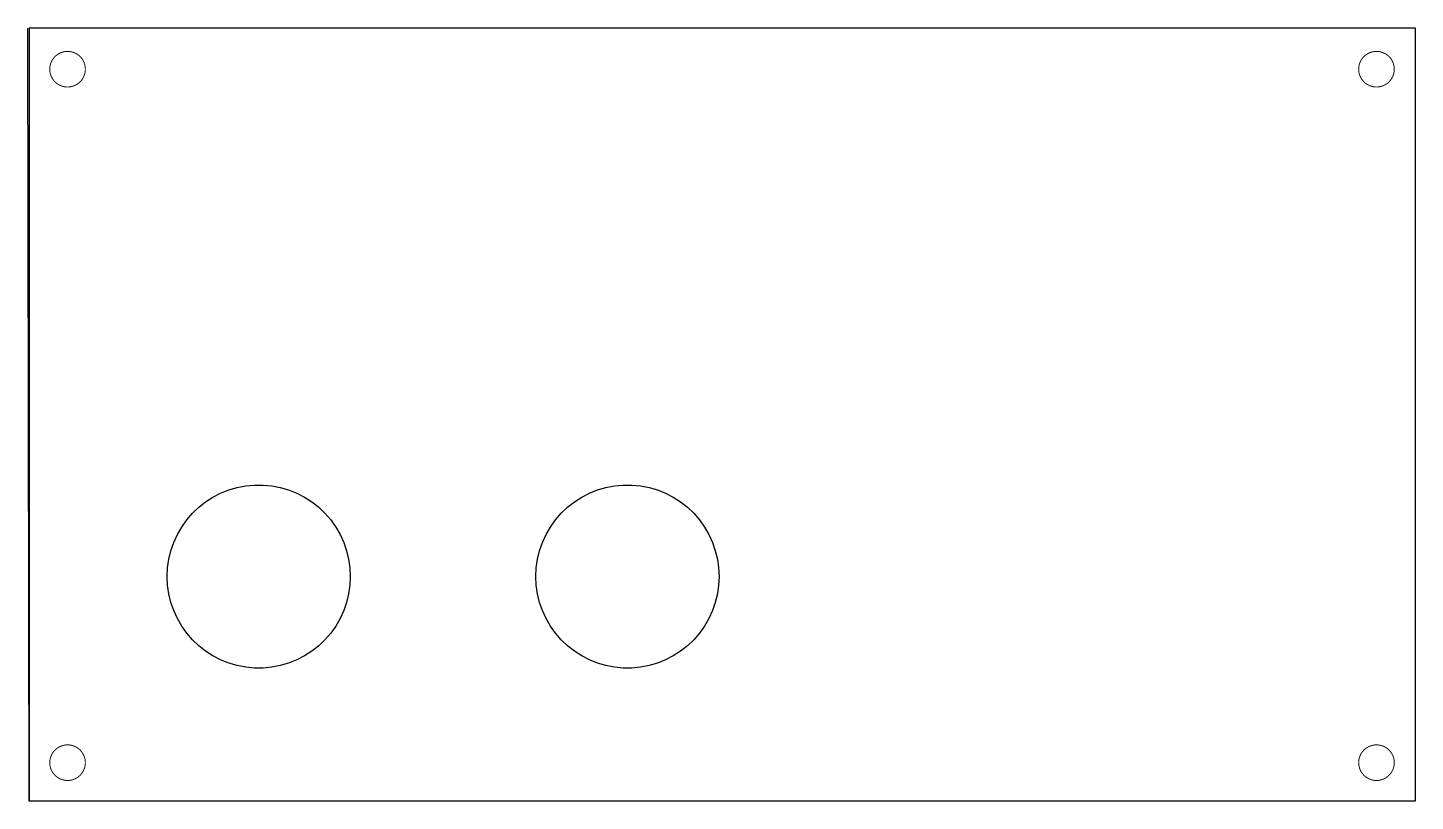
# Model space of a CAD drawing. Header units: inches. Extents: x 0 to 144, y 0 to 80.
import ezdxf

# ---------------------------------------------------------------- set-up
doc = ezdxf.new("R2010")
doc.units = ezdxf.units.IN
doc.header["$MEASUREMENT"] = 0
doc.layers.add('Pen 1', color=7, linetype='Continuous')

msp = doc.modelspace()

# ---------------------------------------------------------------- linework, layer by layer
at = {"layer": 'Pen 1', "color": 0}
for points in [[(0.1372, 0.0025), (0, 80.2691)], [(0.1143, 80.3072), (144.1577, 80.3072)], [(0.1651, 80.2996), (144.1628, 80.2996)], [(0.1651, 0), (0.1651, 80.2996)], [(144.1577, 80.3072), (144.1577, 0.0025)], [(144.1628, 80.2996), (144.1628, 0)], [(19.2405, 31.5646), (20.0431, 31.9811)], [(20.0431, 31.9811), (20.8864, 32.3164)], [(20.8864, 32.3164), (21.7551, 32.573)], [(21.7551, 32.573), (22.6441, 32.7431)], [(22.6441, 32.7431), (23.5433, 32.827)], [(23.5433, 32.827), (24.45, 32.827)], [(24.45, 32.827), (25.3543, 32.7431)], [(25.3543, 32.7431), (26.2433, 32.573)], [(26.2433, 32.573), (27.1094, 32.3164)], [(27.1094, 32.3164), (27.9502, 31.9811)], [(27.9502, 31.9811), (28.7528, 31.5646)], [(57.5539, 31.5646), (58.359, 31.9811)], [(58.359, 31.9811), (59.1998, 32.3164)], [(59.1998, 32.3164), (60.0659, 32.573)], [(60.0659, 32.573), (60.9549, 32.7431)], [(60.9549, 32.7431), (61.8592, 32.827)], [(61.8592, 32.827), (62.7609, 32.827)], [(62.7609, 32.827), (63.6651, 32.7431)], [(63.6651, 32.7431), (64.5541, 32.573)], [(64.5541, 32.573), (65.4228, 32.3164)], [(65.4228, 32.3164), (66.261, 31.9811)], [(66.261, 31.9811), (67.0687, 31.5646)], [(17.112, 29.8933), (17.7673, 30.5156)], [(17.7673, 30.5156), (18.4785, 31.0744)], [(18.4785, 31.0744), (19.2405, 31.5646)], [(28.7528, 31.5646), (29.5148, 31.0744)], [(29.5148, 31.0744), (30.2285, 30.5156)], [(30.2285, 30.5156), (30.8839, 29.8933)], [(55.4228, 29.8933), (56.0807, 30.5156)], [(56.0807, 30.5156), (56.7919, 31.0744)], [(56.7919, 31.0744), (57.5539, 31.5646)], [(67.0687, 31.5646), (67.8282, 31.0744)], [(67.8282, 31.0744), (68.5394, 30.5156)], [(68.5394, 30.5156), (69.1972, 29.8933)], [(15.9944, 28.4709), (16.5202, 29.2075)], [(16.5202, 29.2075), (17.112, 29.8933)], [(30.8839, 29.8933), (31.4782, 29.2075)], [(31.4782, 29.2075), (32.004, 28.4709)], [(54.3052, 28.4709), (54.831, 29.2075)], [(54.831, 29.2075), (55.4228, 29.8933)], [(69.1972, 29.8933), (69.789, 29.2075)], [(69.789, 29.2075), (70.3148, 28.4709)], [(15.1638, 26.863), (15.5423, 27.6835)], [(15.5423, 27.6835), (15.9944, 28.4709)], [(32.004, 28.4709), (32.4536, 27.6835)], [(32.4536, 27.6835), (32.832, 26.863)], [(53.4772, 26.863), (53.8531, 27.6835)], [(53.8531, 27.6835), (54.3052, 28.4709)], [(70.3148, 28.4709), (70.7669, 27.6835)], [(70.7669, 27.6835), (71.1429, 26.863)], [(14.6558, 25.1257), (14.8692, 26.0045)], [(14.8692, 26.0045), (15.1638, 26.863)], [(32.832, 26.863), (33.1292, 26.0045)], [(33.1292, 26.0045), (33.34, 25.1257)], [(52.9692, 25.1257), (53.18, 26.0045)], [(53.18, 26.0045), (53.4772, 26.863)], [(71.1429, 26.863), (71.44, 26.0045)], [(71.44, 26.0045), (71.6509, 25.1257)], [(14.5263, 24.2291), (14.6558, 25.1257)], [(33.34, 25.1257), (33.4696, 24.2291)], [(52.8371, 24.2291), (52.9692, 25.1257)], [(71.6509, 25.1257), (71.7829, 24.2291)], [(14.4831, 23.3274), (14.5263, 24.2291)], [(14.5263, 22.4206), (14.4831, 23.3274)], [(33.4696, 24.2291), (33.5128, 23.3274)], [(33.5128, 23.3274), (33.4696, 22.4206)], [(52.7964, 23.3274), (52.8371, 24.2291)], [(52.8371, 22.4206), (52.7964, 23.3274)], [(71.7829, 24.2291), (71.8236, 23.3274)], [(71.8236, 23.3274), (71.7829, 22.4206)], [(14.6558, 21.524), (14.5263, 22.4206)], [(33.4696, 22.4206), (33.34, 21.524)], [(52.9692, 21.524), (52.8371, 22.4206)], [(71.7829, 22.4206), (71.6509, 21.524)], [(14.8692, 20.6451), (14.6558, 21.524)], [(15.1638, 19.7891), (14.8692, 20.6451)], [(33.1292, 20.6451), (32.832, 19.7891)], [(33.34, 21.524), (33.1292, 20.6451)], [(53.18, 20.6451), (52.9692, 21.524)], [(53.4772, 19.7891), (53.18, 20.6451)], [(71.44, 20.6451), (71.1429, 19.7891)], [(71.6509, 21.524), (71.44, 20.6451)], [(15.5423, 18.9662), (15.1638, 19.7891)], [(15.9944, 18.1813), (15.5423, 18.9662)], [(32.4536, 18.9662), (32.004, 18.1813)], [(32.832, 19.7891), (32.4536, 18.9662)], [(53.8531, 18.9662), (53.4772, 19.7891)], [(54.3052, 18.1813), (53.8531, 18.9662)], [(70.7669, 18.9662), (70.3148, 18.1813)], [(71.1429, 19.7891), (70.7669, 18.9662)], [(16.5202, 17.4422), (15.9944, 18.1813)], [(17.112, 16.7589), (16.5202, 17.4422)], [(31.4782, 17.4422), (30.8839, 16.7589)], [(32.004, 18.1813), (31.4782, 17.4422)], [(54.831, 17.4422), (54.3052, 18.1813)], [(55.4228, 16.7589), (54.831, 17.4422)], [(69.789, 17.4422), (69.1972, 16.7589)], [(70.3148, 18.1813), (69.789, 17.4422)], [(17.7673, 16.1341), (17.112, 16.7589)], [(18.4785, 15.5753), (17.7673, 16.1341)], [(30.2285, 16.1341), (29.5148, 15.5753)], [(30.8839, 16.7589), (30.2285, 16.1341)], [(56.0807, 16.1341), (55.4228, 16.7589)], [(56.7919, 15.5753), (56.0807, 16.1341)], [(68.5394, 16.1341), (67.8282, 15.5753)], [(69.1972, 16.7589), (68.5394, 16.1341)], [(19.2405, 15.0851), (18.4785, 15.5753)], [(20.0431, 14.671), (19.2405, 15.0851)], [(20.8864, 14.3358), (20.0431, 14.671)], [(27.9502, 14.671), (27.1094, 14.3358)], [(28.7528, 15.0851), (27.9502, 14.671)], [(29.5148, 15.5753), (28.7528, 15.0851)], [(57.5539, 15.0851), (56.7919, 15.5753)], [(58.359, 14.671), (57.5539, 15.0851)], [(59.1998, 14.3358), (58.359, 14.671)], [(66.261, 14.671), (65.4228, 14.3358)], [(67.0687, 15.0851), (66.261, 14.671)], [(67.8282, 15.5753), (67.0687, 15.0851)], [(21.7551, 14.0818), (20.8864, 14.3358)], [(22.6441, 13.909), (21.7551, 14.0818)], [(23.5433, 13.8227), (22.6441, 13.909)], [(24.45, 13.8227), (23.5433, 13.8227)], [(25.3543, 13.909), (24.45, 13.8227)], [(26.2433, 14.0818), (25.3543, 13.909)], [(27.1094, 14.3358), (26.2433, 14.0818)], [(60.0659, 14.0818), (59.1998, 14.3358)], [(60.9549, 13.909), (60.0659, 14.0818)], [(61.8592, 13.8227), (60.9549, 13.909)], [(62.7609, 13.8227), (61.8592, 13.8227)], [(63.6651, 13.909), (62.7609, 13.8227)], [(64.5541, 14.0818), (63.6651, 13.909)], [(65.4228, 14.3358), (64.5541, 14.0818)], [(144.1577, 0.0025), (0.1372, 0.0025)], [(144.1628, 0), (0.1651, 0)]]:
    msp.add_lwpolyline(points, dxfattribs=at)
at = {"layer": 'Pen 1', "color": 0, "const_width": 0.0991}
for points in [[(5.9842, 76.0044), (5.9797, 75.8754), (5.9662, 75.7471), (5.9438, 75.62), (5.9126, 75.4947), (5.8727, 75.372), (5.8244, 75.2523), (5.7678, 75.1363), (5.7033, 75.0245), (5.6311, 74.9175), (5.5516, 74.8158), (5.4653, 74.7199), (5.3724, 74.6303), (5.2736, 74.5473), (5.1691, 74.4714), (5.0597, 74.403), (4.9457, 74.3424), (4.8278, 74.2899), (4.7065, 74.2458), (4.5825, 74.2102), (4.4562, 74.1834), (4.3284, 74.1654), (4.1997, 74.1564), (4.0706, 74.1564), (3.9418, 74.1654), (3.814, 74.1834), (3.6878, 74.2102), (3.5637, 74.2458), (3.4424, 74.2899), (3.3245, 74.3424), (3.2106, 74.403), (3.1011, 74.4714), (2.9967, 74.5473), (2.8978, 74.6303), (2.805, 74.7199), (2.7186, 74.8158), (2.6392, 74.9175), (2.567, 75.0245), (2.5024, 75.1363), (2.4459, 75.2523), (2.3975, 75.372), (2.3576, 75.4947), (2.3264, 75.62), (2.304, 75.7471), (2.2905, 75.8754), (2.286, 76.0044), (2.2905, 76.1334), (2.304, 76.2618), (2.3264, 76.3889), (2.3576, 76.5141), (2.3975, 76.6369), (2.4459, 76.7565), (2.5024, 76.8725), (2.567, 76.9843), (2.6392, 77.0913), (2.7186, 77.193), (2.805, 77.2889), (2.8978, 77.3786), (2.9967, 77.4615), (3.1011, 77.5374), (3.2106, 77.6058), (3.3245, 77.6664), (3.4424, 77.7189), (3.5637, 77.763), (3.6878, 77.7986), (3.814, 77.8254), (3.9418, 77.8434), (4.0706, 77.8524), (4.1997, 77.8524), (4.3284, 77.8434), (4.4562, 77.8254), (4.5825, 77.7986), (4.7065, 77.763), (4.8278, 77.7189), (4.9457, 77.6664), (5.0597, 77.6058), (5.1691, 77.5374), (5.2736, 77.4615), (5.3724, 77.3786), (5.4653, 77.2889), (5.5516, 77.193), (5.6311, 77.0913), (5.7033, 76.9843), (5.7678, 76.8725), (5.8244, 76.7565), (5.8727, 76.6369), (5.9126, 76.5141), (5.9438, 76.3889), (5.9662, 76.2618), (5.9797, 76.1334), (5.9842, 76.0044)], [(141.9835, 76.0044), (141.979, 75.8754), (141.9655, 75.7471), (141.9431, 75.62), (141.9118, 75.4947), (141.8719, 75.372), (141.8236, 75.2523), (141.767, 75.1363), (141.7025, 75.0245), (141.6303, 74.9175), (141.5508, 74.8158), (141.4645, 74.7199), (141.3716, 74.6303), (141.2728, 74.5473), (141.1684, 74.4714), (141.0589, 74.403), (140.9449, 74.3424), (140.827, 74.2899), (140.7057, 74.2458), (140.5817, 74.2102), (140.4554, 74.1834), (140.3276, 74.1654), (140.1989, 74.1564), (140.0698, 74.1564), (139.9411, 74.1654), (139.8132, 74.1834), (139.687, 74.2102), (139.5629, 74.2458), (139.4416, 74.2899), (139.3237, 74.3424), (139.2098, 74.403), (139.1003, 74.4714), (138.9959, 74.5473), (138.897, 74.6303), (138.8042, 74.7199), (138.7178, 74.8158), (138.6384, 74.9175), (138.5662, 75.0245), (138.5017, 75.1363), (138.4451, 75.2523), (138.3967, 75.372), (138.3569, 75.4947), (138.3256, 75.62), (138.3032, 75.7471), (138.2897, 75.8754), (138.2852, 76.0044), (138.2897, 76.1334), (138.3032, 76.2618), (138.3256, 76.3889), (138.3569, 76.5141), (138.3967, 76.6369), (138.4451, 76.7565), (138.5017, 76.8725), (138.5662, 76.9843), (138.6384, 77.0913), (138.7178, 77.193), (138.8042, 77.2889), (138.897, 77.3786), (138.9959, 77.4615), (139.1003, 77.5374), (139.2098, 77.6058), (139.3237, 77.6664), (139.4416, 77.7189), (139.5629, 77.763), (139.687, 77.7986), (139.8132, 77.8254), (139.9411, 77.8434), (140.0698, 77.8524), (140.1989, 77.8524), (140.3276, 77.8434), (140.4554, 77.8254), (140.5817, 77.7986), (140.7057, 77.763), (140.827, 77.7189), (140.9449, 77.6664), (141.0589, 77.6058), (141.1684, 77.5374), (141.2728, 77.4615), (141.3716, 77.3786), (141.4645, 77.2889), (141.5508, 77.193), (141.6303, 77.0913), (141.7025, 76.9843), (141.767, 76.8725), (141.8236, 76.7565), (141.8719, 76.6369), (141.9118, 76.5141), (141.9431, 76.3889), (141.9655, 76.2618), (141.979, 76.1334), (141.9835, 76.0044)], [(5.9842, 4.003), (5.9797, 3.8741), (5.9662, 3.7457), (5.9438, 3.6186), (5.9126, 3.4934), (5.8727, 3.3706), (5.8244, 3.2509), (5.7678, 3.1349), (5.7033, 3.0232), (5.6311, 2.9162), (5.5516, 2.8144), (5.4653, 2.7185), (5.3724, 2.6289), (5.2736, 2.5459), (5.1691, 2.4701), (5.0597, 2.4017), (4.9457, 2.3411), (4.8278, 2.2886), (4.7065, 2.2444), (4.5825, 2.2088), (4.4562, 2.182), (4.3284, 2.164), (4.1997, 2.155), (4.0706, 2.155), (3.9418, 2.164), (3.814, 2.182), (3.6878, 2.2088), (3.5637, 2.2444), (3.4424, 2.2886), (3.3245, 2.3411), (3.2106, 2.4017), (3.1011, 2.4701), (2.9967, 2.5459), (2.8978, 2.6289), (2.805, 2.7185), (2.7186, 2.8144), (2.6392, 2.9162), (2.567, 3.0232), (2.5024, 3.1349), (2.4459, 3.2509), (2.3975, 3.3706), (2.3576, 3.4934), (2.3264, 3.6186), (2.304, 3.7457), (2.2905, 3.8741), (2.286, 4.003), (2.2905, 4.132), (2.304, 4.2604), (2.3264, 4.3875), (2.3576, 4.5127), (2.3975, 4.6355), (2.4459, 4.7551), (2.5024, 4.8711), (2.567, 4.9829), (2.6392, 5.0899), (2.7186, 5.1916), (2.805, 5.2875), (2.8978, 5.3772), (2.9967, 5.4602), (3.1011, 5.536), (3.2106, 5.6044), (3.3245, 5.665), (3.4424, 5.7175), (3.5637, 5.7617), (3.6878, 5.7972), (3.814, 5.8241), (3.9418, 5.842), (4.0706, 5.851), (4.1997, 5.851), (4.3284, 5.842), (4.4562, 5.8241), (4.5825, 5.7972), (4.7065, 5.7617), (4.8278, 5.7175), (4.9457, 5.665), (5.0597, 5.6044), (5.1691, 5.536), (5.2736, 5.4602), (5.3724, 5.3772), (5.4653, 5.2875), (5.5516, 5.1916), (5.6311, 5.0899), (5.7033, 4.9829), (5.7678, 4.8711), (5.8244, 4.7551), (5.8727, 4.6355), (5.9126, 4.5127), (5.9438, 4.3875), (5.9662, 4.2604), (5.9797, 4.132), (5.9842, 4.003)], [(141.9835, 4.003), (141.979, 3.8741), (141.9655, 3.7457), (141.9431, 3.6186), (141.9118, 3.4934), (141.8719, 3.3706), (141.8236, 3.2509), (141.767, 3.1349), (141.7025, 3.0232), (141.6303, 2.9162), (141.5508, 2.8144), (141.4645, 2.7185), (141.3716, 2.6289), (141.2728, 2.5459), (141.1684, 2.4701), (141.0589, 2.4017), (140.9449, 2.3411), (140.827, 2.2886), (140.7057, 2.2444), (140.5817, 2.2088), (140.4554, 2.182), (140.3276, 2.164), (140.1989, 2.155), (140.0698, 2.155), (139.9411, 2.164), (139.8132, 2.182), (139.687, 2.2088), (139.5629, 2.2444), (139.4416, 2.2886), (139.3237, 2.3411), (139.2098, 2.4017), (139.1003, 2.4701), (138.9959, 2.5459), (138.897, 2.6289), (138.8042, 2.7185), (138.7178, 2.8144), (138.6384, 2.9162), (138.5662, 3.0232), (138.5017, 3.1349), (138.4451, 3.2509), (138.3967, 3.3706), (138.3569, 3.4934), (138.3256, 3.6186), (138.3032, 3.7457), (138.2897, 3.8741), (138.2852, 4.003), (138.2897, 4.132), (138.3032, 4.2604), (138.3256, 4.3875), (138.3569, 4.5127), (138.3967, 4.6355), (138.4451, 4.7551), (138.5017, 4.8711), (138.5662, 4.9829), (138.6384, 5.0899), (138.7178, 5.1916), (138.8042, 5.2875), (138.897, 5.3772), (138.9959, 5.4602), (139.1003, 5.536), (139.2098, 5.6044), (139.3237, 5.665), (139.4416, 5.7175), (139.5629, 5.7617), (139.687, 5.7972), (139.8132, 5.8241), (139.9411, 5.842), (140.0698, 5.851), (140.1989, 5.851), (140.3276, 5.842), (140.4554, 5.8241), (140.5817, 5.7972), (140.7057, 5.7617), (140.827, 5.7175), (140.9449, 5.665), (141.0589, 5.6044), (141.1684, 5.536), (141.2728, 5.4602), (141.3716, 5.3772), (141.4645, 5.2875), (141.5508, 5.1916), (141.6303, 5.0899), (141.7025, 4.9829), (141.767, 4.8711), (141.8236, 4.7551), (141.8719, 4.6355), (141.9118, 4.5127), (141.9431, 4.3875), (141.9655, 4.2604), (141.979, 4.132), (141.9835, 4.003)]]:
    msp.add_lwpolyline(points, dxfattribs=at)

doc.saveas('drawing.dxf')
